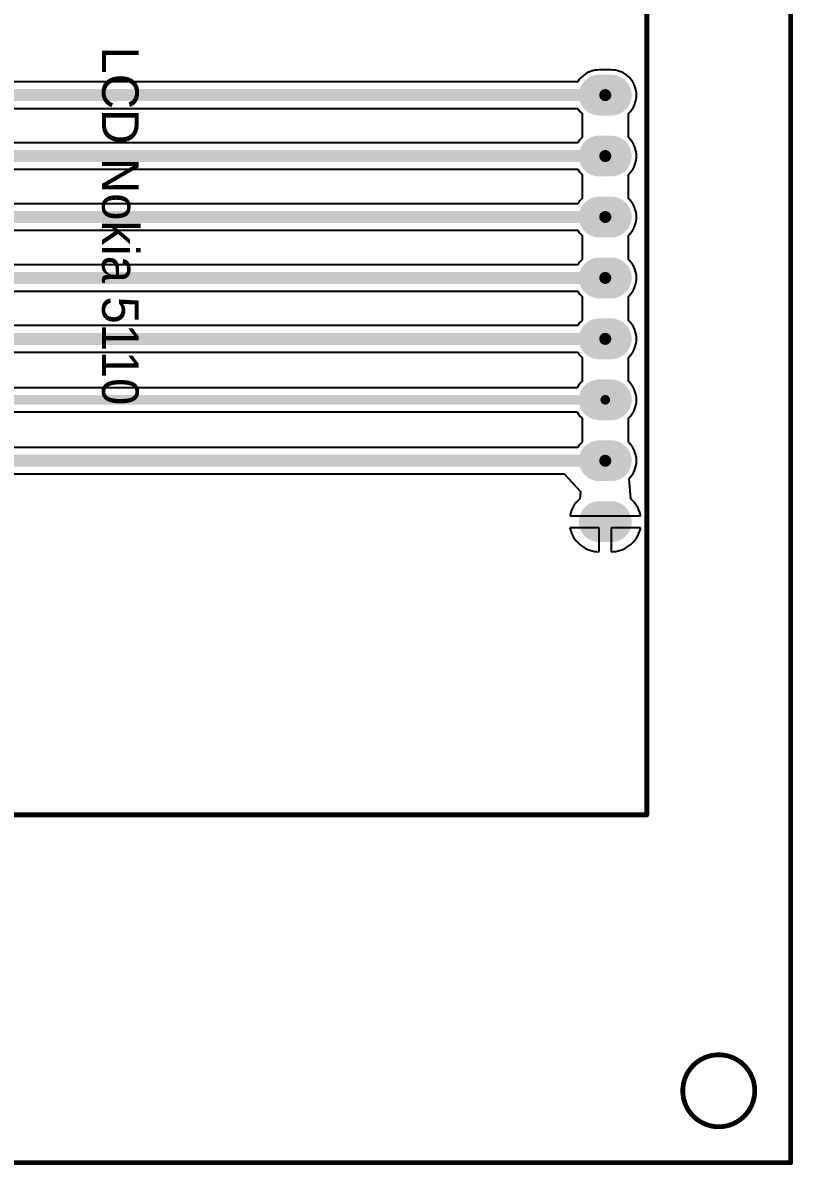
# Model space of a CAD drawing. Header units: millimetres. Extents: x 75.9 to 140.1, y 49.9 to 125.2.
# Drawn here: x 108 to 140.1, y 49.9 to 97.51 of the extents above; entities that cross this region are included whole.
import ezdxf

# ---------------------------------------------------------------- set-up
doc = ezdxf.new("R2010")
doc.units = ezdxf.units.MM
for name, color, linetype in [('BottomLayer', 5, 'Continuous'), ('BottomSolder', 6, 'Continuous'), ('MultiLayer', 9, 'Continuous'), ('TopLayer', 1, 'Continuous'), ('TopOverlay', 2, 'Continuous'), ('TopSolder', 216, 'Continuous')]:
    doc.layers.add(name, color=color, linetype=linetype)

msp = doc.modelspace()

# ---------------------------------------------------------------- linework, layer by layer
at = {"layer": 'BottomLayer'}
for p, q in [((140, 121), (140, 50)), ((131.277, 95.243), (131.215, 95.176)), ((131.344, 95.305), (131.277, 95.243)), ((131.417, 95.361), (131.344, 95.305)), ((131.494, 95.41), (131.417, 95.361)), ((131.576, 95.453), (131.494, 95.41)), ((131.661, 95.488), (131.576, 95.453)), ((131.748, 95.515), (131.661, 95.488)), ((131.837, 95.535), (131.748, 95.515)), ((131.928, 95.547), (131.837, 95.535)), ((132.02, 95.551), (131.928, 95.547)), ((132.52, 95.551), (132.02, 95.551)), ((132.612, 95.547), (132.52, 95.551)), ((132.703, 95.535), (132.612, 95.547)), ((132.792, 95.515), (132.703, 95.535)), ((132.879, 95.488), (132.792, 95.515)), ((132.964, 95.453), (132.879, 95.488)), ((133.045, 95.41), (132.964, 95.453)), ((133.123, 95.361), (133.045, 95.41)), ((133.196, 95.305), (133.123, 95.361)), ((133.263, 95.243), (133.196, 95.305)), ((133.325, 95.176), (133.263, 95.243)), ((131.126, 95.051), (94.044, 95.051)), ((131.159, 95.103), (131.126, 95.051)), ((131.215, 95.176), (131.159, 95.103)), ((133.381, 95.103), (133.325, 95.176)), ((133.43, 95.025), (133.381, 95.103)), ((133.473, 94.944), (133.43, 95.025)), ((133.508, 94.859), (133.473, 94.944)), ((133.535, 94.772), (133.508, 94.859)), ((133.555, 94.683), (133.535, 94.772)), ((133.535, 94.228), (133.555, 94.317)), ((133.567, 94.592), (133.555, 94.683)), ((133.555, 94.317), (133.567, 94.408)), ((133.571, 94.5), (133.567, 94.592)), ((133.567, 94.408), (133.571, 94.5)), ((94.044, 93.949), (131.126, 93.949)), ((131.126, 93.949), (131.159, 93.897)), ((131.159, 93.897), (131.215, 93.824)), ((131.215, 93.824), (131.277, 93.757)), ((133.263, 93.757), (133.325, 93.824)), ((133.325, 93.824), (133.381, 93.897)), ((133.381, 93.897), (133.43, 93.974)), ((133.43, 93.974), (133.473, 94.056)), ((133.473, 94.056), (133.508, 94.141)), ((133.508, 94.141), (133.535, 94.228)), ((131.277, 93.757), (131.306, 93.73)), ((131.306, 93.73), (131.306, 92.73)), ((133.234, 93.73), (133.263, 93.757)), ((133.234, 92.73), (133.234, 93.73)), ((131.126, 92.511), (94.044, 92.511)), ((131.159, 92.563), (131.126, 92.511)), ((131.215, 92.636), (131.159, 92.563)), ((131.277, 92.703), (131.215, 92.636)), ((131.306, 92.73), (131.277, 92.703)), ((133.263, 92.703), (133.234, 92.73)), ((133.325, 92.636), (133.263, 92.703)), ((133.381, 92.563), (133.325, 92.636)), ((133.43, 92.485), (133.381, 92.563)), ((133.473, 92.404), (133.43, 92.485)), ((133.508, 92.319), (133.473, 92.404)), ((133.535, 92.232), (133.508, 92.319)), ((133.555, 92.143), (133.535, 92.232)), ((133.567, 92.052), (133.555, 92.143)), ((133.571, 91.96), (133.567, 92.052)), ((133.567, 91.868), (133.571, 91.96)), ((133.381, 91.357), (133.43, 91.434)), ((133.43, 91.434), (133.473, 91.516)), ((133.473, 91.516), (133.508, 91.601)), ((133.508, 91.601), (133.535, 91.688)), ((133.535, 91.688), (133.555, 91.777)), ((133.555, 91.777), (133.567, 91.868)), ((94.044, 91.409), (131.126, 91.409)), ((131.126, 91.409), (131.159, 91.357)), ((131.159, 91.357), (131.215, 91.284)), ((131.215, 91.284), (131.277, 91.217)), ((131.277, 91.217), (131.306, 91.19)), ((131.306, 91.19), (131.306, 90.19)), ((133.234, 91.19), (133.263, 91.217)), ((133.234, 90.19), (133.234, 91.19)), ((133.263, 91.217), (133.325, 91.284)), ((133.325, 91.284), (133.381, 91.357)), ((131.159, 90.023), (131.126, 89.971)), ((131.215, 90.096), (131.159, 90.023)), ((131.277, 90.163), (131.215, 90.096)), ((131.306, 90.19), (131.277, 90.163)), ((133.263, 90.163), (133.234, 90.19)), ((133.325, 90.096), (133.263, 90.163)), ((133.381, 90.023), (133.325, 90.096)), ((133.43, 89.945), (133.381, 90.023)), ((131.126, 89.971), (94.044, 89.971)), ((133.473, 89.864), (133.43, 89.945)), ((133.508, 89.779), (133.473, 89.864)), ((133.535, 89.692), (133.508, 89.779)), ((133.555, 89.603), (133.535, 89.692)), ((133.567, 89.512), (133.555, 89.603)), ((133.571, 89.42), (133.567, 89.512)), ((133.473, 88.976), (133.508, 89.061)), ((133.508, 89.061), (133.535, 89.148)), ((133.535, 89.148), (133.555, 89.237)), ((133.555, 89.237), (133.567, 89.328)), ((133.567, 89.328), (133.571, 89.42)), ((94.044, 88.869), (131.126, 88.869)), ((131.126, 88.869), (131.159, 88.817)), ((131.159, 88.817), (131.215, 88.744)), ((131.215, 88.744), (131.277, 88.677)), ((131.277, 88.677), (131.306, 88.65)), ((131.306, 88.65), (131.306, 87.65)), ((133.234, 88.65), (133.263, 88.677)), ((133.234, 87.65), (133.234, 88.65)), ((133.263, 88.677), (133.325, 88.744)), ((133.325, 88.744), (133.381, 88.817)), ((133.381, 88.817), (133.43, 88.894)), ((133.43, 88.894), (133.473, 88.976)), ((131.277, 87.623), (131.215, 87.556)), ((131.306, 87.65), (131.277, 87.623)), ((133.263, 87.623), (133.234, 87.65)), ((133.325, 87.556), (133.263, 87.623)), ((131.126, 87.431), (94.044, 87.431)), ((131.159, 87.483), (131.126, 87.431)), ((131.215, 87.556), (131.159, 87.483)), ((133.381, 87.483), (133.325, 87.556)), ((133.43, 87.405), (133.381, 87.483)), ((133.473, 87.324), (133.43, 87.405)), ((133.508, 87.239), (133.473, 87.324)), ((133.535, 87.152), (133.508, 87.239)), ((133.555, 87.063), (133.535, 87.152)), ((133.535, 86.608), (133.555, 86.697)), ((133.567, 86.972), (133.555, 87.063)), ((133.555, 86.697), (133.567, 86.788)), ((133.571, 86.88), (133.567, 86.972)), ((133.567, 86.788), (133.571, 86.88)), ((94.044, 86.329), (131.126, 86.329)), ((131.126, 86.329), (131.159, 86.277)), ((131.159, 86.277), (131.215, 86.204)), ((131.215, 86.204), (131.277, 86.137)), ((133.263, 86.137), (133.325, 86.204)), ((133.325, 86.204), (133.381, 86.277)), ((133.381, 86.277), (133.43, 86.354)), ((133.43, 86.354), (133.473, 86.436)), ((133.473, 86.436), (133.508, 86.521)), ((133.508, 86.521), (133.535, 86.608)), ((131.277, 86.137), (131.306, 86.11)), ((131.306, 86.11), (131.306, 85.11)), ((133.234, 86.11), (133.263, 86.137)), ((133.234, 85.11), (133.234, 86.11)), ((131.126, 84.891), (94.044, 84.891)), ((131.159, 84.943), (131.126, 84.891)), ((131.215, 85.016), (131.159, 84.943)), ((131.277, 85.083), (131.215, 85.016)), ((131.306, 85.11), (131.277, 85.083)), ((133.263, 85.083), (133.234, 85.11)), ((133.325, 85.016), (133.263, 85.083)), ((133.381, 84.943), (133.325, 85.016)), ((133.43, 84.865), (133.381, 84.943)), ((133.473, 84.784), (133.43, 84.865)), ((133.508, 84.699), (133.473, 84.784)), ((133.535, 84.612), (133.508, 84.699)), ((133.555, 84.523), (133.535, 84.612)), ((133.567, 84.432), (133.555, 84.523)), ((133.571, 84.34), (133.567, 84.432)), ((133.567, 84.248), (133.571, 84.34)), ((133.381, 83.737), (133.43, 83.814)), ((133.43, 83.814), (133.473, 83.896)), ((133.473, 83.896), (133.508, 83.981)), ((133.508, 83.981), (133.535, 84.068)), ((133.535, 84.068), (133.555, 84.157)), ((133.555, 84.157), (133.567, 84.248)), ((94.044, 83.789), (131.126, 83.789)), ((131.126, 83.789), (131.159, 83.737)), ((131.159, 83.737), (131.215, 83.664)), ((131.215, 83.664), (131.277, 83.597)), ((131.277, 83.597), (131.306, 83.57)), ((131.306, 83.57), (131.306, 82.57)), ((133.234, 83.57), (133.263, 83.597)), ((133.234, 82.57), (133.234, 83.57)), ((133.263, 83.597), (133.325, 83.664)), ((133.325, 83.664), (133.381, 83.737)), ((131.159, 82.403), (131.11, 82.325)), ((131.215, 82.476), (131.159, 82.403)), ((131.277, 82.543), (131.215, 82.476)), ((131.306, 82.57), (131.277, 82.543)), ((133.263, 82.543), (133.234, 82.57)), ((133.325, 82.476), (133.263, 82.543)), ((133.381, 82.403), (133.325, 82.476)), ((133.43, 82.325), (133.381, 82.403)), ((131.097, 82.301), (94.073, 82.301)), ((131.11, 82.325), (131.097, 82.301)), ((133.473, 82.244), (133.43, 82.325)), ((133.508, 82.159), (133.473, 82.244)), ((133.535, 82.072), (133.508, 82.159)), ((133.555, 81.983), (133.535, 82.072)), ((133.567, 81.892), (133.555, 81.983)), ((133.473, 81.356), (133.508, 81.441)), ((133.508, 81.441), (133.535, 81.528)), ((133.535, 81.528), (133.555, 81.617)), ((133.555, 81.617), (133.567, 81.708)), ((133.571, 81.8), (133.567, 81.892)), ((133.567, 81.708), (133.571, 81.8)), ((94.073, 81.299), (131.097, 81.299)), ((131.097, 81.299), (131.11, 81.274)), ((131.11, 81.274), (131.159, 81.197)), ((131.159, 81.197), (131.215, 81.124)), ((131.215, 81.124), (131.277, 81.057)), ((131.277, 81.057), (131.306, 81.03)), ((131.306, 81.03), (131.306, 80.03)), ((133.234, 81.03), (133.263, 81.057)), ((133.234, 80.03), (133.234, 81.03)), ((133.263, 81.057), (133.325, 81.124)), ((133.325, 81.124), (133.381, 81.197)), ((133.381, 81.197), (133.43, 81.274)), ((133.43, 81.274), (133.473, 81.356)), ((131.277, 80.003), (131.215, 79.936)), ((131.306, 80.03), (131.277, 80.003)), ((133.263, 80.003), (133.234, 80.03)), ((133.325, 79.936), (133.263, 80.003)), ((131.126, 79.811), (94.044, 79.811)), ((131.159, 79.863), (131.126, 79.811)), ((131.215, 79.936), (131.159, 79.863)), ((133.381, 79.863), (133.325, 79.936)), ((133.43, 79.785), (133.381, 79.863)), ((133.473, 79.704), (133.43, 79.785)), ((133.508, 79.619), (133.473, 79.704)), ((133.535, 79.532), (133.508, 79.619)), ((133.555, 79.443), (133.535, 79.532)), ((133.535, 78.988), (133.555, 79.077)), ((133.567, 79.352), (133.555, 79.443)), ((133.555, 79.077), (133.567, 79.168)), ((133.571, 79.26), (133.567, 79.352)), ((133.567, 79.168), (133.571, 79.26)), ((94.615, 78.709), (130.555, 78.709)), ((130.555, 78.709), (131.232, 77.974)), ((133.263, 78.517), (133.325, 78.584)), ((133.325, 78.584), (133.381, 78.657)), ((133.381, 78.657), (133.43, 78.734)), ((133.43, 78.734), (133.473, 78.816)), ((133.473, 78.816), (133.508, 78.901)), ((133.508, 78.901), (133.535, 78.988)), ((133.332, 77.671), (133.263, 78.517)), ((133.263, 78.517), (133.263, 78.517)), ((131.208, 77.671), (131.135, 77.605)), ((131.232, 77.974), (131.208, 77.671)), ((133.405, 77.605), (133.332, 77.671)), ((130.864, 77.199), (130.83, 77.107)), ((130.905, 77.288), (130.864, 77.199)), ((130.953, 77.374), (130.905, 77.288)), ((131.008, 77.455), (130.953, 77.374)), ((131.069, 77.532), (131.008, 77.455)), ((131.135, 77.605), (131.069, 77.532)), ((133.471, 77.532), (133.405, 77.605)), ((133.532, 77.455), (133.471, 77.532)), ((133.587, 77.374), (133.532, 77.455)), ((133.635, 77.288), (133.587, 77.374)), ((133.676, 77.199), (133.635, 77.288)), ((133.71, 77.107), (133.676, 77.199)), ((130.804, 77.012), (130.795, 76.97)), ((130.795, 76.97), (133.745, 76.97)), ((130.83, 77.107), (130.804, 77.012)), ((133.736, 77.012), (133.71, 77.107)), ((133.745, 76.97), (133.736, 77.012)), ((132.02, 76.47), (130.795, 76.47)), ((130.795, 76.47), (130.804, 76.428)), ((130.804, 76.428), (130.83, 76.333)), ((130.83, 76.333), (130.864, 76.241)), ((130.864, 76.241), (130.905, 76.152)), ((132.02, 75.469), (132.02, 76.47)), ((133.745, 76.47), (132.52, 76.47)), ((132.52, 76.47), (132.52, 75.469)), ((133.635, 76.152), (133.676, 76.241)), ((133.676, 76.241), (133.71, 76.333)), ((133.71, 76.333), (133.736, 76.428)), ((133.736, 76.428), (133.745, 76.47)), ((130.905, 76.152), (130.953, 76.066)), ((130.953, 76.066), (131.008, 75.985)), ((131.008, 75.985), (131.069, 75.908)), ((131.069, 75.908), (131.135, 75.835)), ((131.135, 75.835), (131.208, 75.769)), ((131.208, 75.769), (131.285, 75.708)), ((131.285, 75.708), (131.366, 75.653)), ((133.174, 75.653), (133.255, 75.708)), ((133.255, 75.708), (133.332, 75.769)), ((133.332, 75.769), (133.405, 75.835)), ((133.405, 75.835), (133.471, 75.908)), ((133.471, 75.908), (133.532, 75.985)), ((133.532, 75.985), (133.587, 76.066)), ((133.587, 76.066), (133.635, 76.152)), ((131.366, 75.653), (131.452, 75.605)), ((131.452, 75.605), (131.541, 75.564)), ((131.541, 75.564), (131.633, 75.53)), ((131.633, 75.53), (131.728, 75.504)), ((131.728, 75.504), (131.824, 75.484)), ((131.824, 75.484), (131.922, 75.473)), ((131.922, 75.473), (132.02, 75.469)), ((132.02, 75.469), (132.02, 75.469)), ((132.52, 75.469), (132.618, 75.473)), ((132.52, 75.469), (132.52, 75.469)), ((132.618, 75.473), (132.716, 75.484)), ((132.716, 75.484), (132.812, 75.504)), ((132.812, 75.504), (132.907, 75.53)), ((132.907, 75.53), (132.999, 75.564)), ((132.999, 75.564), (133.088, 75.605)), ((133.088, 75.605), (133.174, 75.653)), ((136.423, 54.393), (136.163, 54.253)), ((136.706, 54.478), (136.423, 54.393)), ((137, 54.507), (136.706, 54.478)), ((137.294, 54.478), (137, 54.507)), ((137.577, 54.393), (137.294, 54.478)), ((137.837, 54.253), (137.577, 54.393)), ((135.747, 53.837), (135.607, 53.577)), ((135.934, 54.066), (135.747, 53.837)), ((136.163, 54.253), (135.934, 54.066)), ((138.066, 54.066), (137.837, 54.253)), ((138.253, 53.837), (138.066, 54.066)), ((138.393, 53.577), (138.253, 53.837)), ((135.607, 53.577), (135.522, 53.294)), ((138.478, 53.294), (138.393, 53.577)), ((135.522, 53.294), (135.493, 53)), ((135.493, 53), (135.522, 52.706)), ((138.507, 53), (138.478, 53.294)), ((138.478, 52.706), (138.507, 53)), ((135.522, 52.706), (135.607, 52.423)), ((135.607, 52.423), (135.747, 52.163)), ((138.253, 52.163), (138.393, 52.423)), ((138.393, 52.423), (138.478, 52.706)), ((135.747, 52.163), (135.934, 51.934)), ((135.934, 51.934), (136.163, 51.747)), ((137.837, 51.747), (138.066, 51.934)), ((138.066, 51.934), (138.253, 52.163)), ((136.163, 51.747), (136.423, 51.607)), ((136.423, 51.607), (136.706, 51.522)), ((136.706, 51.522), (137, 51.493)), ((137, 51.493), (137.294, 51.522)), ((137.294, 51.522), (137.577, 51.607)), ((137.577, 51.607), (137.837, 51.747)), ((140, 50), (76.707, 50))]:
    msp.add_line(p, q, dxfattribs=at)
for points, const_width in [([(132.52, 94.5), (132.02, 94.5)], 1.5), ([(92.9, 94.5), (132.27, 94.5)], 0.5), ([(132.52, 91.96), (132.02, 91.96)], 1.5), ([(92.9, 91.96), (132.27, 91.96)], 0.5), ([(132.52, 89.42), (132.02, 89.42)], 1.5), ([(92.9, 89.42), (132.27, 89.42)], 0.5), ([(132.52, 86.88), (132.02, 86.88)], 1.5), ([(92.9, 86.88), (132.27, 86.88)], 0.5), ([(132.52, 84.34), (132.02, 84.34)], 1.5), ([(92.9, 84.34), (132.27, 84.34)], 0.5), ([(132.52, 81.8), (132.02, 81.8)], 1.5), ([(92.9, 81.8), (132.27, 81.8)], 0.4), ([(132.52, 79.26), (132.02, 79.26)], 1.5), ([(92.9, 79.26), (132.27, 79.26)], 0.5), ([(132.52, 76.72), (132.02, 76.72)], 1.5)]:
    msp.add_lwpolyline(points, dxfattribs=dict(at, const_width=const_width))
for points, const_width in [([(131.645, 94.5, 1), (132.395, 94.5, 1)], 0.75), ([(132.145, 94.5, 1), (132.895, 94.5, 1)], 0.75), ([(132.145, 94.5, 1), (132.395, 94.5, 1)], 0.25), ([(131.645, 91.96, 1), (132.395, 91.96, 1)], 0.75), ([(132.145, 91.96, 1), (132.895, 91.96, 1)], 0.75), ([(132.145, 91.96, 1), (132.395, 91.96, 1)], 0.25), ([(131.645, 89.42, 1), (132.395, 89.42, 1)], 0.75), ([(132.145, 89.42, 1), (132.895, 89.42, 1)], 0.75), ([(132.145, 89.42, 1), (132.395, 89.42, 1)], 0.25), ([(131.645, 86.88, 1), (132.395, 86.88, 1)], 0.75), ([(132.145, 86.88, 1), (132.895, 86.88, 1)], 0.75), ([(132.145, 86.88, 1), (132.395, 86.88, 1)], 0.25), ([(131.645, 84.34, 1), (132.395, 84.34, 1)], 0.75), ([(132.145, 84.34, 1), (132.895, 84.34, 1)], 0.75), ([(132.145, 84.34, 1), (132.395, 84.34, 1)], 0.25), ([(131.645, 81.8, 1), (132.395, 81.8, 1)], 0.75), ([(132.145, 81.8, 1), (132.895, 81.8, 1)], 0.75), ([(132.17, 81.8, 1), (132.37, 81.8, 1)], 0.2), ([(131.645, 79.26, 1), (132.395, 79.26, 1)], 0.75), ([(132.145, 79.26, 1), (132.895, 79.26, 1)], 0.75), ([(132.145, 79.26, 1), (132.395, 79.26, 1)], 0.25), ([(131.645, 76.72, 1), (132.395, 76.72, 1)], 0.75), ([(132.145, 76.72, 1), (132.895, 76.72, 1)], 0.75)]:
    msp.add_lwpolyline(points, format="xyb", close=True, dxfattribs=dict(at, const_width=const_width))
at = {"layer": 'BottomSolder', "const_width": 1.7}
for points in [[(132.52, 94.5), (132.02, 94.5)], [(132.52, 91.96), (132.02, 91.96)], [(132.52, 89.42), (132.02, 89.42)], [(132.52, 86.88), (132.02, 86.88)], [(132.52, 84.34), (132.02, 84.34)], [(132.52, 81.8), (132.02, 81.8)], [(132.52, 79.26), (132.02, 79.26)], [(132.52, 76.72), (132.02, 76.72)]]:
    msp.add_lwpolyline(points, dxfattribs=at)
at = {"layer": 'BottomSolder', "const_width": 0.85}
for points in [[(131.595, 94.5, 1), (132.445, 94.5, 1)], [(132.095, 94.5, 1), (132.945, 94.5, 1)], [(131.595, 91.96, 1), (132.445, 91.96, 1)], [(132.095, 91.96, 1), (132.945, 91.96, 1)], [(131.595, 89.42, 1), (132.445, 89.42, 1)], [(132.095, 89.42, 1), (132.945, 89.42, 1)], [(131.595, 86.88, 1), (132.445, 86.88, 1)], [(132.095, 86.88, 1), (132.945, 86.88, 1)], [(131.595, 84.34, 1), (132.445, 84.34, 1)], [(132.095, 84.34, 1), (132.945, 84.34, 1)], [(131.595, 81.8, 1), (132.445, 81.8, 1)], [(132.095, 81.8, 1), (132.945, 81.8, 1)], [(131.595, 79.26, 1), (132.445, 79.26, 1)], [(132.095, 79.26, 1), (132.945, 79.26, 1)], [(131.595, 76.72, 1), (132.445, 76.72, 1)], [(132.095, 76.72, 1), (132.945, 76.72, 1)]]:
    msp.add_lwpolyline(points, format="xyb", close=True, dxfattribs=at)
at = {"layer": 'MultiLayer'}
for p, q in [((136.423, 54.393), (136.163, 54.253)), ((136.706, 54.478), (136.423, 54.393)), ((137, 54.507), (136.706, 54.478)), ((137.294, 54.478), (137, 54.507)), ((137, 54.507), (137, 54.507)), ((137.577, 54.393), (137.294, 54.478)), ((137.837, 54.253), (137.577, 54.393)), ((135.747, 53.837), (135.607, 53.577)), ((135.934, 54.066), (135.747, 53.837)), ((136.163, 54.253), (135.934, 54.066)), ((138.066, 54.066), (137.837, 54.253)), ((138.253, 53.837), (138.066, 54.066)), ((138.393, 53.577), (138.253, 53.837)), ((135.607, 53.577), (135.522, 53.294)), ((138.478, 53.294), (138.393, 53.577)), ((135.522, 53.294), (135.493, 53)), ((135.493, 53), (135.493, 53)), ((135.493, 53), (135.522, 52.706)), ((138.507, 53), (138.478, 53.294)), ((138.478, 52.706), (138.507, 53)), ((138.507, 53), (138.507, 53)), ((135.522, 52.706), (135.607, 52.423)), ((135.607, 52.423), (135.747, 52.163)), ((138.253, 52.163), (138.393, 52.423)), ((138.393, 52.423), (138.478, 52.706)), ((135.747, 52.163), (135.934, 51.934)), ((135.934, 51.934), (136.163, 51.747)), ((137.837, 51.747), (138.066, 51.934)), ((138.066, 51.934), (138.253, 52.163)), ((136.163, 51.747), (136.423, 51.607)), ((136.423, 51.607), (136.706, 51.522)), ((136.706, 51.522), (137, 51.493)), ((137, 51.493), (137.294, 51.522)), ((137, 51.493), (137, 51.493)), ((137.294, 51.522), (137.577, 51.607)), ((137.577, 51.607), (137.837, 51.747))]:
    msp.add_line(p, q, dxfattribs=at)
at = {"layer": 'TopLayer', "const_width": 1.5}
for points in [[(132.52, 94.5), (132.02, 94.5)], [(132.52, 91.96), (132.02, 91.96)], [(132.52, 89.42), (132.02, 89.42)], [(132.52, 86.88), (132.02, 86.88)], [(132.52, 84.34), (132.02, 84.34)], [(132.52, 81.8), (132.02, 81.8)], [(132.52, 79.26), (132.02, 79.26)], [(132.52, 76.72), (132.02, 76.72)]]:
    msp.add_lwpolyline(points, dxfattribs=at)
at = {"layer": 'TopLayer', "const_width": 0.75}
for points in [[(131.645, 94.5, 1), (132.395, 94.5, 1)], [(132.145, 94.5, 1), (132.895, 94.5, 1)], [(131.645, 91.96, 1), (132.395, 91.96, 1)], [(132.145, 91.96, 1), (132.895, 91.96, 1)], [(131.645, 89.42, 1), (132.395, 89.42, 1)], [(132.145, 89.42, 1), (132.895, 89.42, 1)], [(131.645, 86.88, 1), (132.395, 86.88, 1)], [(132.145, 86.88, 1), (132.895, 86.88, 1)], [(131.645, 84.34, 1), (132.395, 84.34, 1)], [(132.145, 84.34, 1), (132.895, 84.34, 1)], [(131.645, 81.8, 1), (132.395, 81.8, 1)], [(132.145, 81.8, 1), (132.895, 81.8, 1)], [(131.645, 79.26, 1), (132.395, 79.26, 1)], [(132.145, 79.26, 1), (132.895, 79.26, 1)], [(131.645, 76.72, 1), (132.395, 76.72, 1)], [(132.145, 76.72, 1), (132.895, 76.72, 1)]]:
    msp.add_lwpolyline(points, format="xyb", close=True, dxfattribs=at)
at = {"layer": 'TopOverlay', "const_width": 0.2}
for points in [[(140, 50), (140, 121)], [(134, 64.5), (134, 107.5)], [(91, 64.5), (134, 64.5)], [(76, 50), (140, 50)]]:
    msp.add_lwpolyline(points, dxfattribs=at)
at = {"layer": 'TopOverlay'}
for points, const_width in [([(133.95, 64.5, 1), (134.05, 64.5, 1)], 0.1), ([(133.95, 64.5, 1), (134.05, 64.5, 1)], 0.1), ([(138.5, 53, 1), (135.5, 53, 1)], 0.2), ([(135.45, 53, 1), (135.55, 53, 1)], 0.1), ([(138.45, 53, 1), (138.55, 53, 1)], 0.1), ([(139.95, 50, 1), (140.05, 50, 1)], 0.1), ([(139.95, 50, 1), (140.05, 50, 1)], 0.1)]:
    msp.add_lwpolyline(points, format="xyb", close=True, dxfattribs=dict(at, const_width=const_width))
at = {"layer": 'TopSolder', "const_width": 1.7}
for points in [[(132.52, 94.5), (132.02, 94.5)], [(132.52, 91.96), (132.02, 91.96)], [(132.52, 89.42), (132.02, 89.42)], [(132.52, 86.88), (132.02, 86.88)], [(132.52, 84.34), (132.02, 84.34)], [(132.52, 81.8), (132.02, 81.8)], [(132.52, 79.26), (132.02, 79.26)], [(132.52, 76.72), (132.02, 76.72)]]:
    msp.add_lwpolyline(points, dxfattribs=at)
at = {"layer": 'TopSolder', "const_width": 0.85}
for points in [[(131.595, 94.5, 1), (132.445, 94.5, 1)], [(132.095, 94.5, 1), (132.945, 94.5, 1)], [(131.595, 91.96, 1), (132.445, 91.96, 1)], [(132.095, 91.96, 1), (132.945, 91.96, 1)], [(131.595, 89.42, 1), (132.445, 89.42, 1)], [(132.095, 89.42, 1), (132.945, 89.42, 1)], [(131.595, 86.88, 1), (132.445, 86.88, 1)], [(132.095, 86.88, 1), (132.945, 86.88, 1)], [(131.595, 84.34, 1), (132.445, 84.34, 1)], [(132.095, 84.34, 1), (132.945, 84.34, 1)], [(131.595, 81.8, 1), (132.445, 81.8, 1)], [(132.095, 81.8, 1), (132.945, 81.8, 1)], [(131.595, 79.26, 1), (132.445, 79.26, 1)], [(132.095, 79.26, 1), (132.945, 79.26, 1)], [(131.595, 76.72, 1), (132.445, 76.72, 1)], [(132.095, 76.72, 1), (132.945, 76.72, 1)]]:
    msp.add_lwpolyline(points, format="xyb", close=True, dxfattribs=at)

# ---------------------------------------------------------------- texts
at = {"layer": 'TopOverlay'}
msp.add_text('LCD Nokia 5110', height=1.524, rotation=270, dxfattribs=at).set_placement((111.3, 96.525))

doc.saveas('drawing.dxf')
